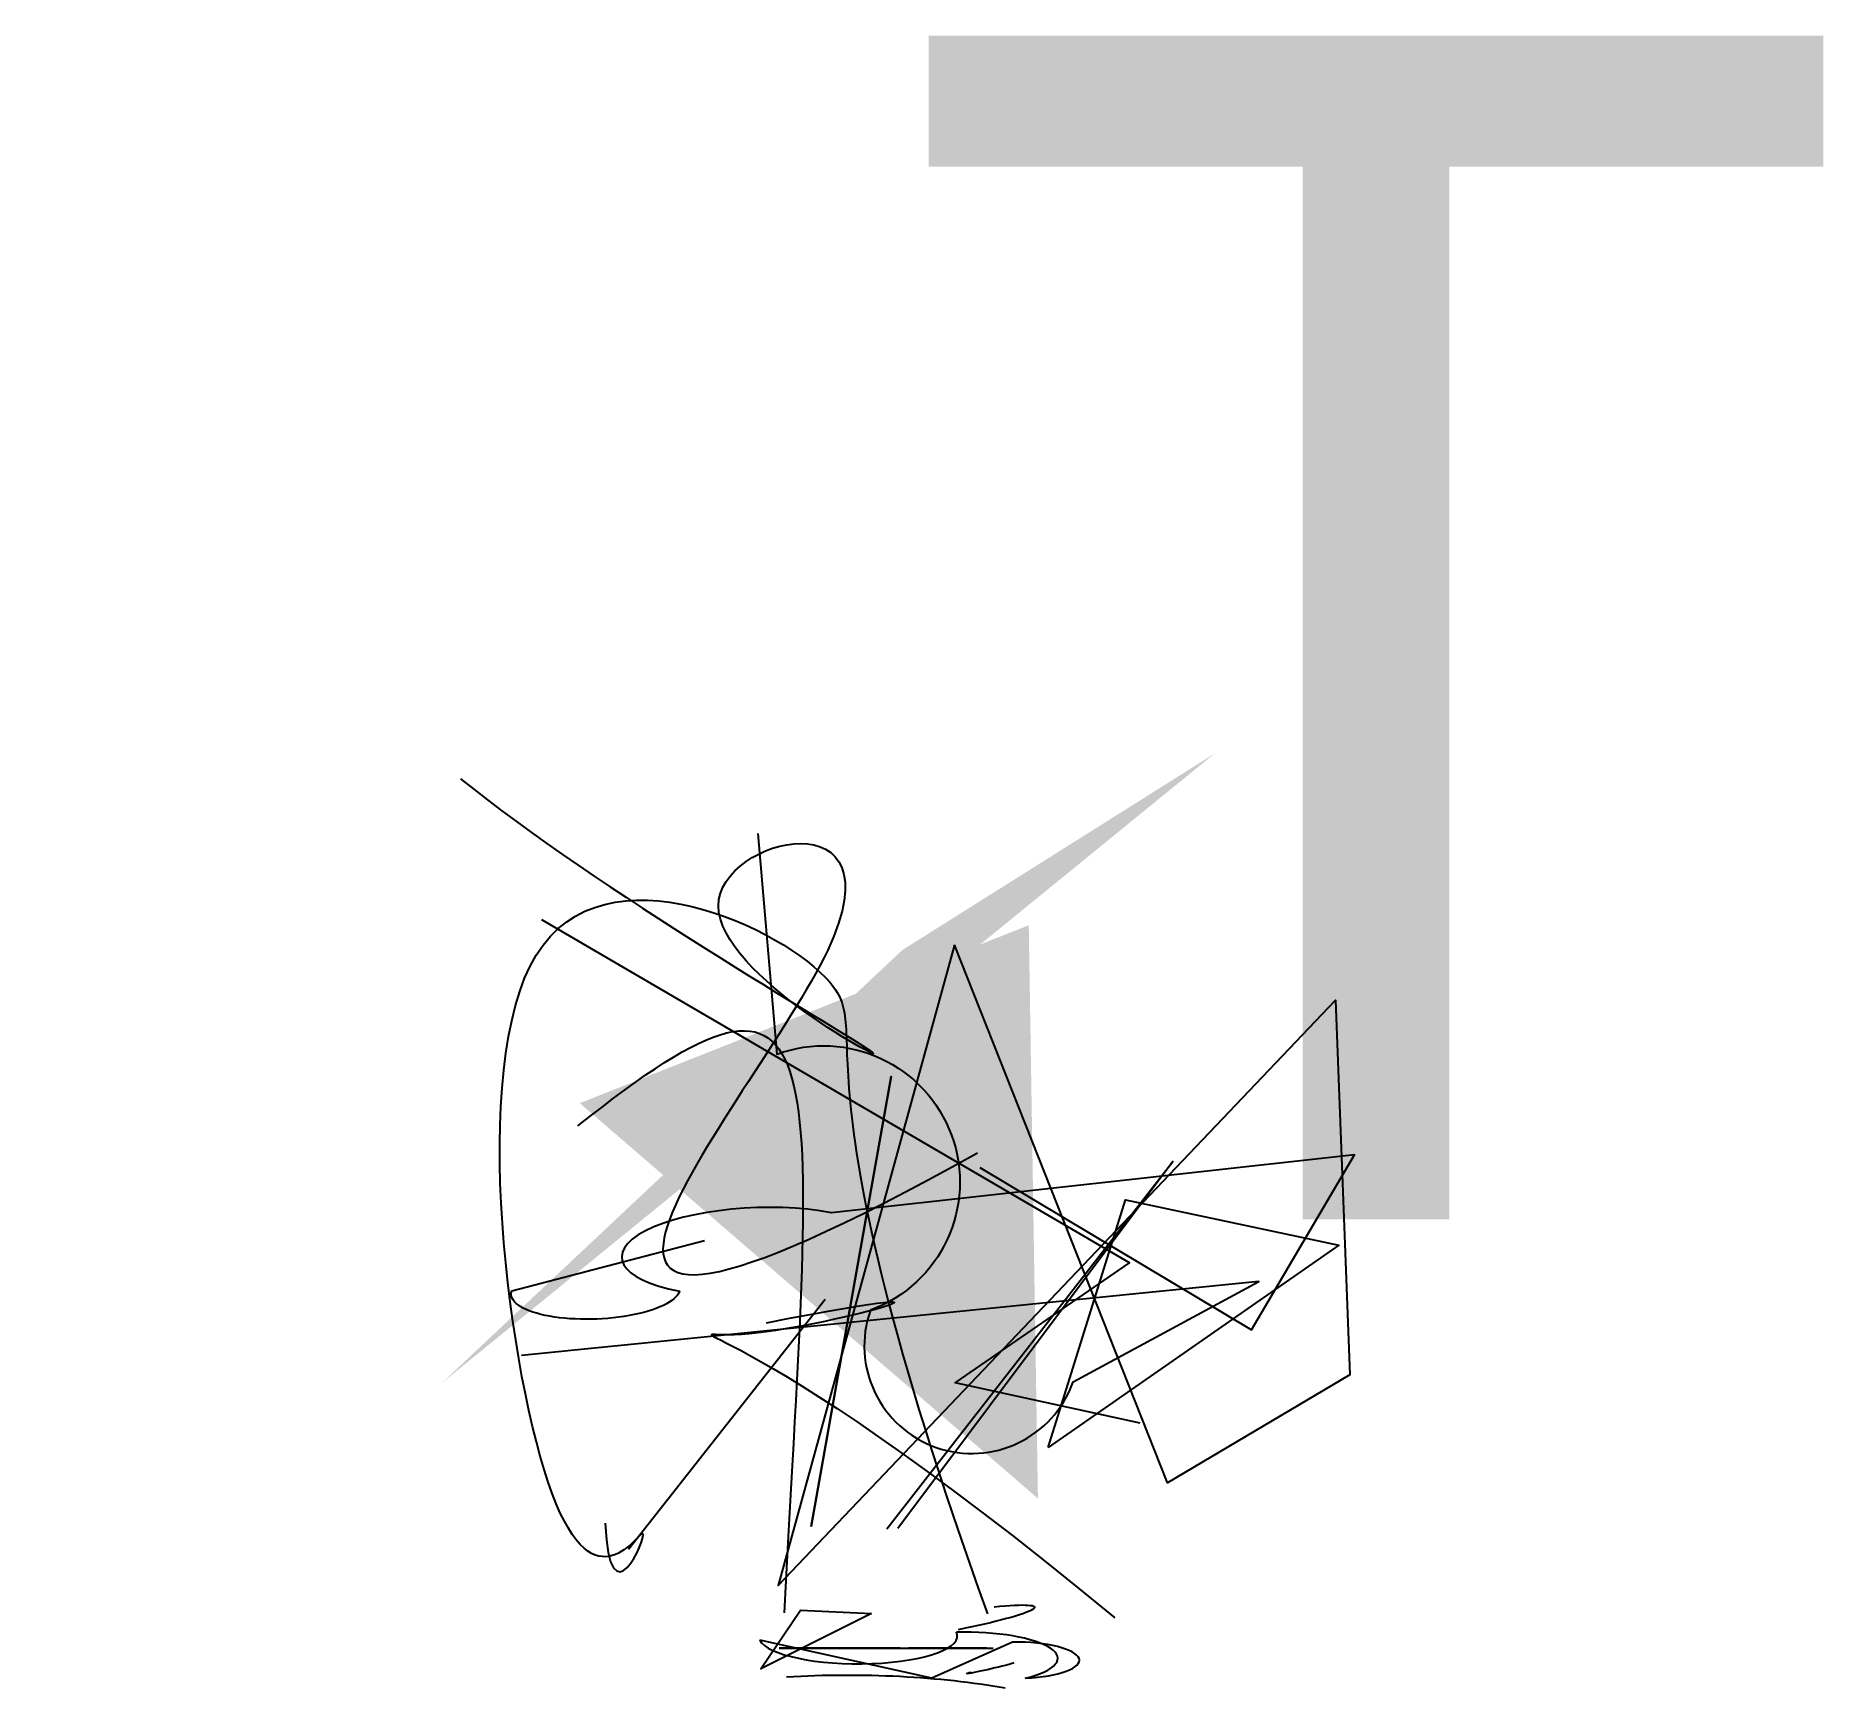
# Model space of a CAD drawing. Header units: inches. Extents: x -1.81 to 1.97, y -0.99 to 2.5.
import ezdxf

# ---------------------------------------------------------------- set-up
doc = ezdxf.new("R2010")
doc.units = ezdxf.units.IN

# ---------------------------------------------------------------- blocks, each defined once
blk = doc.blocks.new('B2')
at = {"elevation": -0.0723}
blk.add_lwpolyline([(0.0478, 0.1878, 1), (0.0867, -0.0866, -0.726338), (-0.1426, -0.1827, 0.931084), (0.0377, -0.165), (-0.1421, -0.0523)], format="xyb", close=True, dxfattribs=at)
blk.add_ellipse((-0.0928, -0.134, 0.0106), major_axis=(0.0273, -0.0329, -0.0013), ratio=0.078612, start_param=2.450206, end_param=6.283185)
at = {"extrusion": (1, 0, 0)}
blk.add_ellipse((0.1243, -0.0568, 0.094), major_axis=(-0.0986, 0.1226, -0.1083), ratio=0.514752, start_param=2.697579, end_param=4.966857, dxfattribs=at)
blk.add_3dface([(0.1805, 0.0318, 0.1494), (-0.0959, 0.1861, -0.1121), (0.1965, 0.1309, -0.0572)])
at = {"layer": 'B'}
blk.add_lwpolyline([(-0.1929, -0.1548, 0.196564), (-0.1375, 0.1503, -0.089553)], format="xyb", dxfattribs=at)
at = {"layer": 'cañería', "extrusion": (1, 0, 0), "elevation": 0.0073}
blk.add_lwpolyline([(-0.02, -0.1018, 0), (-0.1381, 0.1301, -1), (-0.0082, -0.1364), (0.1606, 0.1692, 1.264802)], format="xyb", close=True, dxfattribs=at)

msp = doc.modelspace()

# ---------------------------------------------------------------- linework, layer by layer
msp.add_line((-0.5594, -0.6967, 0.7829), (-0.1434, -0.1688, 0.9075))
msp.add_lwpolyline([(-0.2862, 0.815), (-0.246, 0.3489, -1), (-0.048, -0.1918, 1), (0.3804, -0.343, 0), (0.773, -0.131, 0), (-0.7856, -0.2874, -1)], format="xyb")
msp.add_polyline3d([(0.5221, -0.4302, 0.5918), (0.1313, -0.345, -0.17), (0.4995, -0.0919, 0.922), (-0.7425, 0.6325, -0.0763)])
msp.add_polyline3d([(0.1297, 0.58, -0.6875), (-0.2428, -0.7732, -0.523), (0.9346, 0.4628, -0.8634), (0.9649, -0.3283, 0.1396), (0.58, -0.5567, -0.4257)], close=True)
for centre, radius, start, end in [((-0.8507, 0.4796, 0.6684), 0.9611, 270, 270), ((0.5415, 0.2715, 0.3194), 0.219, 456.6056, 456.6056)]:
    msp.add_arc(centre, radius, start, end)
for points in [[(-0.9141, 0.9307, 0.6871), (-0.6242, 0.6947, 0.1556), (0.3988, 0.1087, 0.9005), (-0.7544, 0.7187, 0.4925), (0.4033, 0.9882, 0.9043), (-0.9912, -0.5102, 0.3762), (0.1784, 0.1403, 0.0796)], [(-0.6661, 0.1972, -0.433), (-0.1035, 0.6476, 0.7417), (-0.168, 0.3576, 0.1037), (-0.2307, -0.8314, -0.8972)]]:
    msp.add_open_spline(points, degree=3)
msp.add_solid([(0.6792, 0.9839), (0.0196, 0.569), (-0.953, -0.345)])
for points in [[(-0.1731, -0.6489, 0.4178), (-0.1731, -0.6489, 0.4178), (-0.0045, 0.3014, 0.6909)], [(0.3273, -0.4816, 0.0552), (0.4912, 0.0412, 0.4868), (0.9414, -0.0545, -0.4644)]]:
    msp.add_3dface(points)
at = {"layer": 'A', "extrusion": (0, 0, -1)}
msp.add_lwpolyline([(0.0132, -0.654), (-0.5913, 0.1223), (-0.0099, -0.6531)], dxfattribs=at)
at = {"layer": 'B', "extrusion": (0.040212, -0.992307, -0.348229)}
msp.add_lwpolyline([(0.1877, -0.3083), (0.747, 0.7967), (0.9793, -0.2917), (-0.1295, -0.0577, -1), (-0.4573, 0.4038, 1), (-0.8114, 0.3576), (-0.4001, 0.0869, 0)], format="xyb", dxfattribs=at)
at = {"layer": 'cañería'}
msp.add_open_spline([(-0.6086, -0.6414, -0.2201), (-0.5989, -0.8545, -0.7803), (-0.4435, -0.4889, 0.5566), (-0.7227, -0.9908, 0.5049), (-0.988, 0.9771, -0.8151), (0.1493, 0.4325, 0.5736), (-0.2232, 0.3405, -0.4093), (0.199, -0.8331, -0.2582)], degree=3, dxfattribs=at)
msp.add_solid([(-0.6622, 0.2454), (0.2865, 0.6212), (0.3059, -0.5896)], dxfattribs=at)
at = {"layer": 'MUROS'}
msp.add_open_spline([(-0.2679, -0.2184, -0.3425), (0.2859, -0.1109, -0.143), (-0.5996, -0.3546, -0.9055), (-0.3687, -0.1528, -0.4162), (0.4687, -0.8418, -0.4353)], degree=3, dxfattribs=at)

# ---------------------------------------------------------------- block references
at = {"xscale": 0.42278739970532936, "yscale": 1.514513617686853, "zscale": 0.43136162928272836, "rotation": 90}
msp.add_blockref('B2', (0.0024, -0.9088, 0.2243), dxfattribs=at)

# ---------------------------------------------------------------- texts
msp.add_text('T', height=2.5).set_placement((0, 0))

doc.saveas('drawing.dxf')
